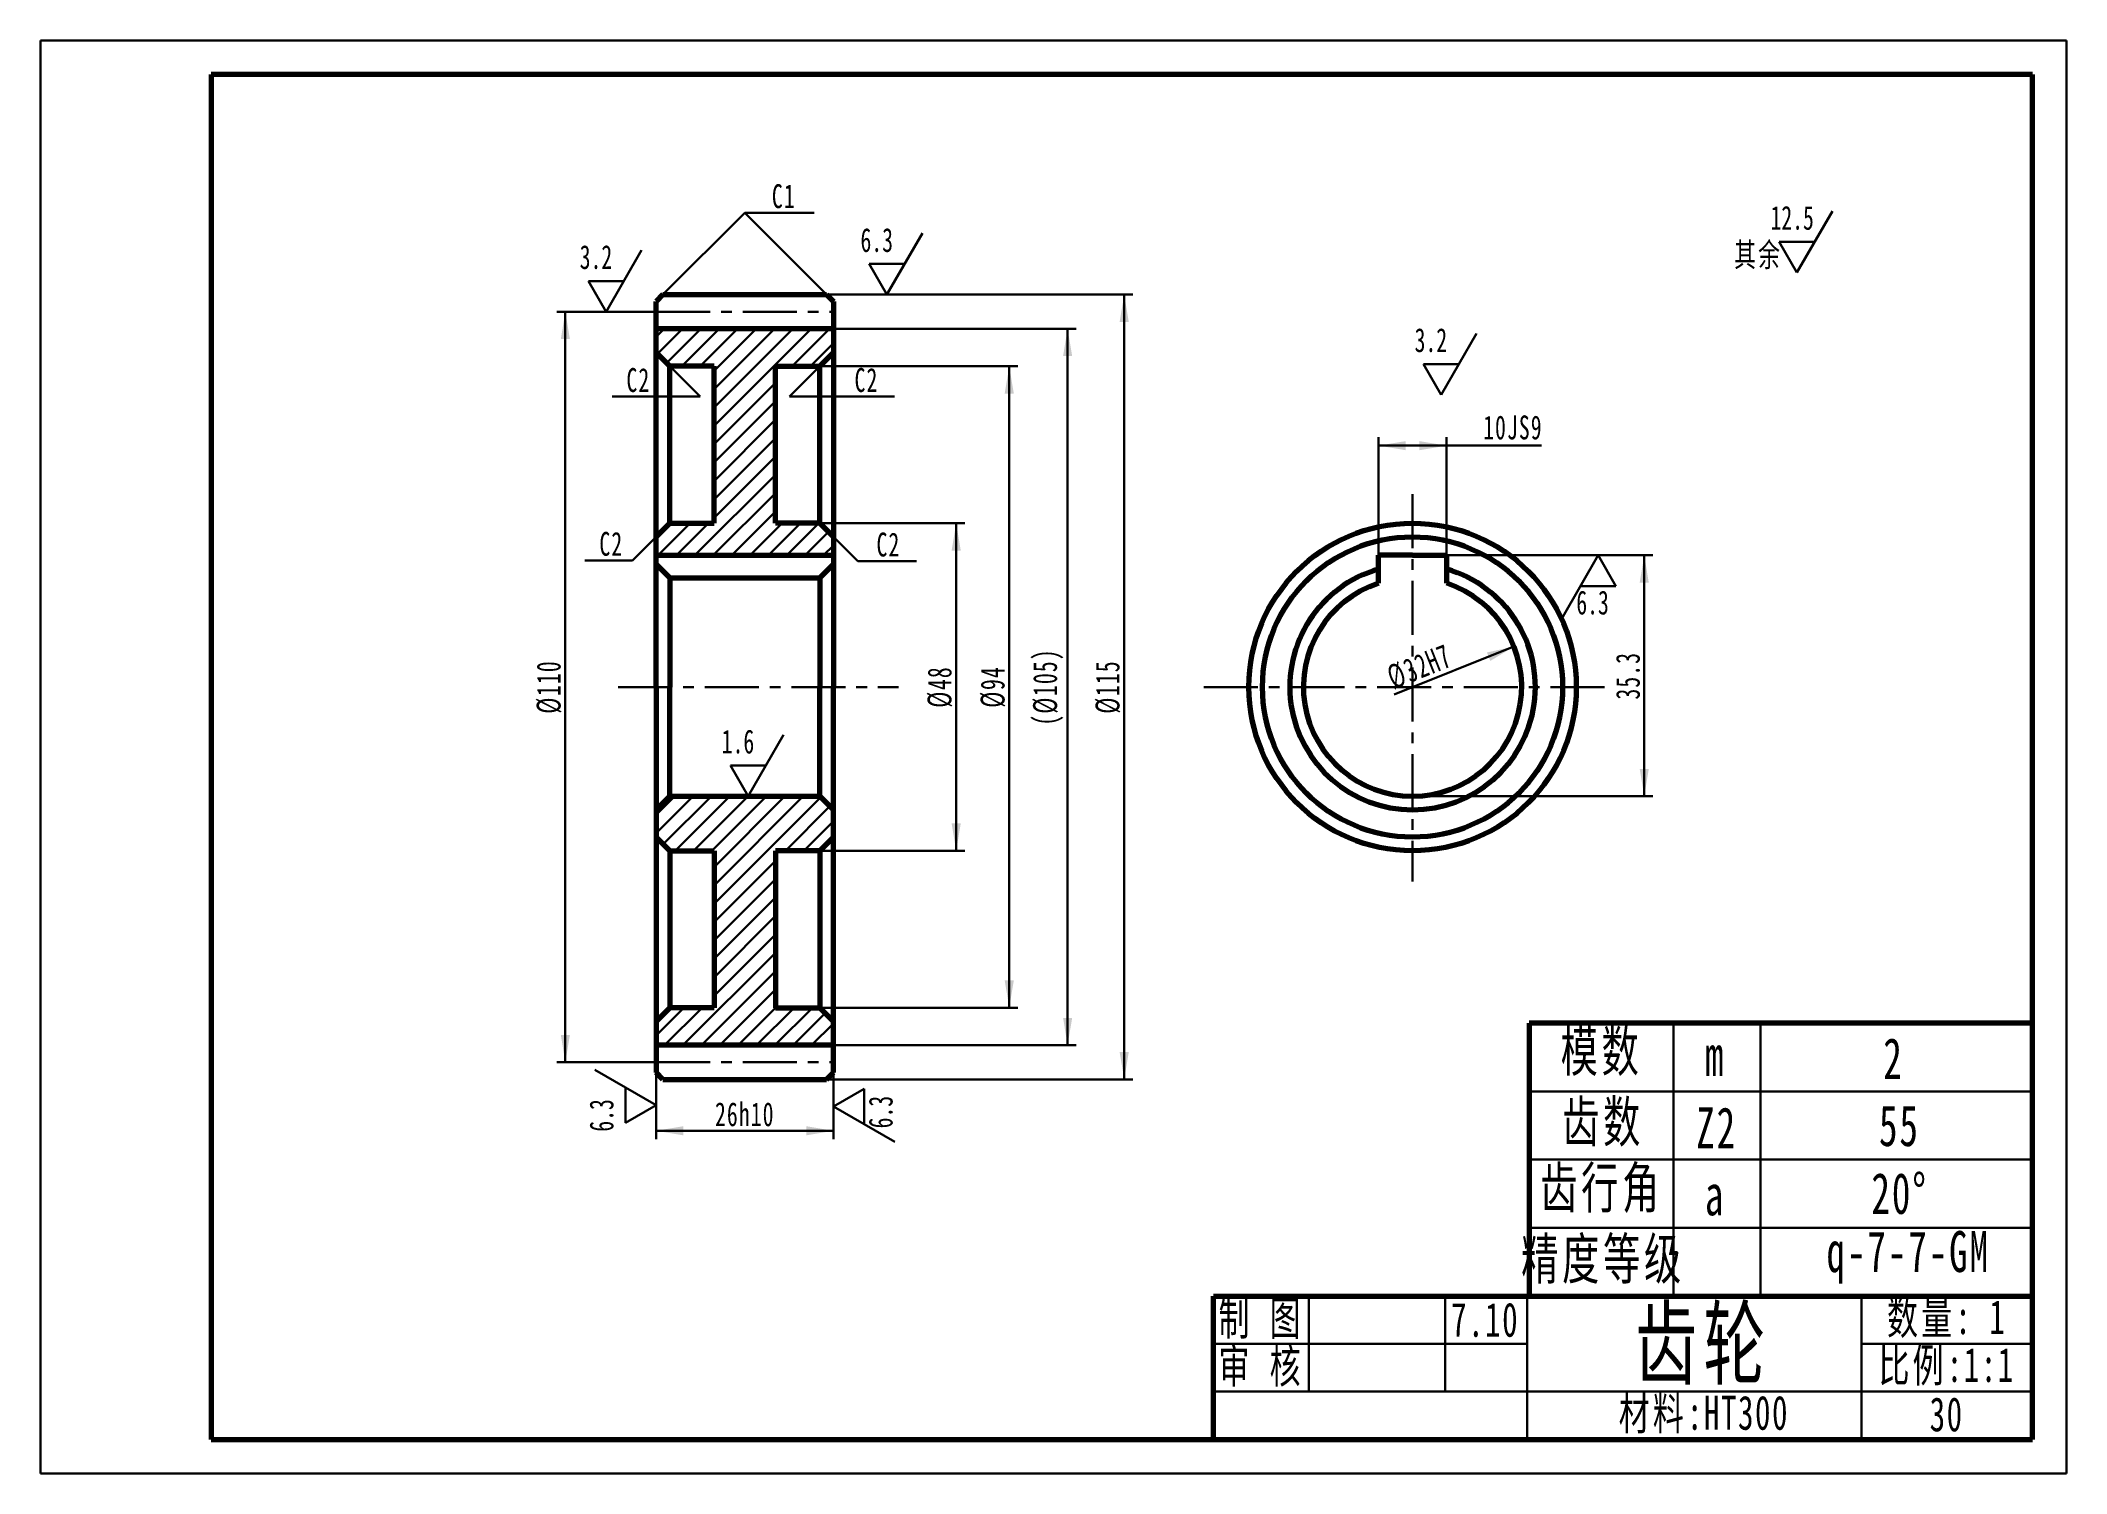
# Model space of a CAD drawing. Header units: millimetres. Extents: x -50 to 247, y 146 to 356.
import ezdxf

# ---------------------------------------------------------------- set-up
doc = ezdxf.new("R2010")
doc.units = ezdxf.units.MM
doc.header["$LTSCALE"] = 0.125
doc.linetypes.add('CENTERX2', pattern=[101.599999, 63.5, -12.7, 12.7, -12.7])
for name, color, linetype, lineweight in [('文字', 6, 'Continuous', 30), ('标注线', 3, 'Continuous', 30), ('点划线', 3, 'CENTERX2', 30), ('粗实线', 7, 'Continuous', 70), ('细实线', 2, 'Continuous', 30)]:
    doc.layers.add(name, color=color, linetype=linetype, lineweight=lineweight)
doc.styles.add('标准', font='', dxfattribs={"width": 0.667})
doc.styles.get('标准').set_extended_font_data('宋体')
doc.dimstyles.new('ISO-25', dxfattribs={"dimtxt": 3.5, "dimasz": 4, "dimexe": 1.25, "dimexo": 0, "dimtad": 1, "dimdsep": 46, "dimtxsty": '标准', "dimcen": 2.5, "dimdle": 8, "dimadec": 0, "dimazin": 0, "dimtfac": 1, "dimtmove": 0, "dimatfit": 3, "dimfxl": 1, "dimarcsym": 0})

# ---------------------------------------------------------------- blocks, each defined once
blk = doc.blocks.new('*X3')
at = {"layer": '标注线'}
for p, q in [((64.42, 308.2), (59.98, 303.76)), ((59.98, 303.76), (68.89, 303.76)), ((68.89, 303.76), (75.35, 303.76))]:
    blk.add_line(p, q, dxfattribs=at)
blk = doc.blocks.new('*X4')
at = {"layer": '标注线'}
for p, q in [((42.42, 308.2), (46.86, 303.76)), ((40.42, 303.76), (33.96, 303.76)), ((46.86, 303.76), (40.42, 303.76))]:
    blk.add_line(p, q, dxfattribs=at)
blk = doc.blocks.new('*X5')
at = {"layer": '标注线'}
for p, q in [((66.42, 283.2), (69.97, 279.64)), ((69.97, 279.64), (72.11, 279.64)), ((72.11, 279.64), (78.57, 279.64))]:
    blk.add_line(p, q, dxfattribs=at)
blk = doc.blocks.new('*X6')
at = {"layer": '标注线'}
for p, q in [((40.42, 283.2), (36.97, 279.75)), ((36.45, 279.75), (29.99, 279.75)), ((36.97, 279.75), (36.45, 279.75))]:
    blk.add_line(p, q, dxfattribs=at)
blk = doc.blocks.new('*X7')
at = {"layer": '标注线', "color": 0, "linetype": 'Continuous'}
for p, q in [((41.42, 318.7), (53.42, 330.7)), ((53.42, 330.7), (56.76, 330.7)), ((56.76, 330.7), (63.6, 330.7))]:
    blk.add_line(p, q, dxfattribs=at)
at = {"layer": '标注线', "color": 0}
blk.add_line((63.6, 330.7), (63.6, 330.7), dxfattribs=at)
blk = doc.blocks.new('*X8')
at = {"layer": '标注线', "linetype": 'Continuous'}
for points in [[(84.41, 285.2), (85.08, 281.2), (83.74, 281.2)], [(84.41, 237.2), (85.08, 241.2), (83.74, 241.2)]]:
    blk.add_hatch(color=0, dxfattribs=at).paths.add_polyline_path(points, flags=0)
at = {"layer": '标注线', "color": 0, "linetype": 'Continuous'}
for p, q in [((64.28, 285.2), (85.66, 285.2)), ((84.41, 285.2), (84.41, 237.2)), ((64.42, 237.2), (85.66, 237.2))]:
    blk.add_line(p, q, dxfattribs=at)
at = {"layer": '标注线', "color": 0, "insert": (82.04, 261.2), "char_height": 3.5, "width": 10.028, "attachment_point": 5, "rotation": 90, "line_spacing_factor": 1.15057, "style": '标准'}
blk.add_mtext('\\T1.1;%%C48', dxfattribs=at)
blk = doc.blocks.new('_NONE')
blk = doc.blocks.new('*X10')
at = {"layer": '标注线', "linetype": 'Continuous'}
for points in [[(92.19, 308.2), (92.86, 304.2), (91.52, 304.2)], [(92.19, 214.2), (92.86, 218.2), (91.52, 218.2)]]:
    blk.add_hatch(color=0, dxfattribs=at).paths.add_polyline_path(points, flags=0)
at = {"layer": '标注线', "color": 0, "linetype": 'Continuous'}
for p, q in [((64.42, 308.2), (93.44, 308.2)), ((92.19, 308.2), (92.19, 214.2)), ((64.42, 214.2), (93.44, 214.2))]:
    blk.add_line(p, q, dxfattribs=at)
at = {"layer": '标注线', "color": 0, "insert": (89.82, 261.2), "char_height": 3.5, "width": 10.1836, "attachment_point": 5, "rotation": 90, "line_spacing_factor": 1.15057, "style": '标准'}
blk.add_mtext('\\T1.1;%%C94', dxfattribs=at)
blk = doc.blocks.new('*X11')
at = {"layer": '标注线', "linetype": 'Continuous'}
for points in [[(100.74, 313.7), (101.41, 309.7), (100.08, 309.7)], [(100.74, 208.7), (101.41, 212.7), (100.08, 212.7)]]:
    blk.add_hatch(color=0, dxfattribs=at).paths.add_polyline_path(points, flags=0)
at = {"layer": '标注线', "color": 0, "linetype": 'Continuous'}
for p, q in [((66.42, 313.7), (101.99, 313.7)), ((100.74, 313.7), (100.74, 208.7)), ((66.42, 208.7), (101.99, 208.7))]:
    blk.add_line(p, q, dxfattribs=at)
at = {"layer": '标注线', "color": 0, "insert": (97.9, 261.2), "char_height": 3.5, "width": 18.676, "attachment_point": 5, "rotation": 90, "line_spacing_factor": 1.15057, "style": '标准'}
blk.add_mtext('\\T1.1;(%%C105)', dxfattribs=at)
blk = doc.blocks.new('*X12')
at = {"layer": '标注线', "linetype": 'Continuous'}
for points in [[(109.04, 318.7), (108.37, 314.7), (109.71, 314.7)], [(109.04, 203.7), (108.37, 207.7), (109.71, 207.7)]]:
    blk.add_hatch(color=0, dxfattribs=at).paths.add_polyline_path(points, flags=0)
at = {"layer": '标注线', "color": 0, "linetype": 'Continuous'}
for p, q in [((65.42, 318.7), (110.29, 318.7)), ((109.04, 203.7), (109.04, 318.7)), ((65.42, 203.7), (110.29, 203.7))]:
    blk.add_line(p, q, dxfattribs=at)
at = {"layer": '标注线', "color": 0, "insert": (106.67, 261.2), "char_height": 3.5, "width": 13.6542, "attachment_point": 5, "rotation": 90, "line_spacing_factor": 1.15057, "style": '标准'}
blk.add_mtext('\\T1.1;%%C115', dxfattribs=at)
blk = doc.blocks.new('*X13')
at = {"layer": '标注线', "linetype": 'Continuous'}
for points in [[(27.11, 316.2), (27.78, 312.2), (26.45, 312.2)], [(27.11, 206.2), (27.78, 210.2), (26.45, 210.2)]]:
    blk.add_hatch(color=0, dxfattribs=at).paths.add_polyline_path(points, flags=0)
at = {"layer": '标注线', "color": 0, "linetype": 'Continuous'}
for p, q in [((40.42, 316.2), (25.86, 316.2)), ((27.11, 316.2), (27.11, 206.2)), ((40.42, 206.2), (25.86, 206.2))]:
    blk.add_line(p, q, dxfattribs=at)
at = {"layer": '标注线', "color": 0, "insert": (24.74, 261.2), "char_height": 3.5, "width": 13.732, "attachment_point": 5, "rotation": 90, "line_spacing_factor": 1.15057, "style": '标准'}
blk.add_mtext('\\T1.1;%%C110', dxfattribs=at)
blk = doc.blocks.new('*X14')
at = {"layer": '标注线', "linetype": 'Continuous'}
for points in [[(40.42, 196.16), (44.42, 195.49), (44.42, 196.83)], [(66.42, 196.16), (62.42, 195.49), (62.42, 196.83)]]:
    blk.add_hatch(color=0, dxfattribs=at).paths.add_polyline_path(points, flags=0)
at = {"layer": '标注线', "color": 0, "linetype": 'Continuous'}
for p, q in [((40.42, 204.7), (40.42, 194.91)), ((66.42, 204.7), (66.42, 194.91)), ((66.42, 196.16), (40.42, 196.16))]:
    blk.add_line(p, q, dxfattribs=at)
at = {"layer": '标注线', "color": 0, "insert": (53.42, 198.56), "char_height": 3.5, "width": 17.2545, "attachment_point": 5, "line_spacing_factor": 1.15057, "style": '标准'}
blk.add_mtext('\\T1.1;26h10', dxfattribs=at)
blk = doc.blocks.new('*X15')
at = {"layer": '标注线', "linetype": 'Continuous'}
blk.add_hatch(color=0, dxfattribs=at).paths.add_polyline_path([(166.17, 267.12), (162.71, 265.02), (162.21, 266.26)], flags=0)
at = {"layer": '标注线', "color": 0, "linetype": 'Continuous'}
blk.add_line((166.17, 267.12), (148.61, 260.12), dxfattribs=at)
at = {"layer": '标注线', "color": 0, "insert": (152.34, 264.16), "char_height": 3.5, "width": 17.3324, "attachment_point": 5, "rotation": 21.7425, "line_spacing_factor": 1.15057, "style": '标准'}
blk.add_mtext('\\T1.1;%%C32H7', dxfattribs=at)
blk = doc.blocks.new('*X16')
at = {"layer": '标注线', "linetype": 'Continuous'}
for points in [[(146.31, 296.57), (150.31, 297.23), (150.31, 295.9)], [(156.31, 296.57), (152.31, 297.23), (152.31, 295.9)]]:
    blk.add_hatch(color=0, dxfattribs=at).paths.add_polyline_path(points, flags=0)
at = {"layer": '标注线', "color": 0, "linetype": 'Continuous'}
for p, q in [((146.31, 280.5), (146.31, 297.82)), ((156.31, 280.5), (156.31, 297.82)), ((146.31, 296.57), (170.22, 296.57))]:
    blk.add_line(p, q, dxfattribs=at)
at = {"layer": '标注线', "color": 0, "insert": (166.02, 299.21), "char_height": 3.5, "width": 16.8136, "attachment_point": 5, "line_spacing_factor": 1.15057, "style": '标准'}
blk.add_mtext('\\T1.1;10JS9', dxfattribs=at)
blk = doc.blocks.new('*X17')
at = {"layer": '标注线', "linetype": 'Continuous'}
for points in [[(185.28, 280.5), (185.94, 276.5), (184.61, 276.5)], [(185.28, 245.2), (185.94, 249.2), (184.61, 249.2)]]:
    blk.add_hatch(color=0, dxfattribs=at).paths.add_polyline_path(points, flags=0)
at = {"layer": '标注线', "color": 0, "linetype": 'Continuous'}
for p, q in [((156.31, 280.5), (186.53, 280.5)), ((185.28, 280.5), (185.28, 245.2)), ((151.31, 245.2), (186.53, 245.2))]:
    blk.add_line(p, q, dxfattribs=at)
at = {"layer": '标注线', "color": 0, "insert": (182.9, 262.85), "char_height": 3.5, "width": 13.4727, "attachment_point": 5, "rotation": 90, "line_spacing_factor": 1.15057, "style": '标准'}
blk.add_mtext('\\T1.1;35.3', dxfattribs=at)
blk = doc.blocks.new('新块3')
at = {"layer": '标注线'}
for p, q in [((0, 0), (5.2, 9)), ((2.6, 4.5), (-2.6, 4.5)), ((-2.6, 4.5), (0, 0))]:
    blk.add_line(p, q, dxfattribs=at)
at = {"layer": '标注线', "style": '标准', "width": 0.667}
blk.add_attdef('CCD', (-3.88, 6.26), '', height=3.5, dxfattribs=at)
blk = doc.blocks.new('新块4')
at = {"layer": '标注线'}
for p, q in [((0, 0), (-9, 5.2)), ((-4.5, 2.6), (-4.5, -2.6)), ((-4.5, -2.6), (0, 0))]:
    blk.add_line(p, q, dxfattribs=at)
at = {"layer": '标注线', "style": '标准', "width": 0.667}
blk.add_attdef('CCD', (-6.26, -3.88), '', height=3.5, rotation=90, dxfattribs=at)
blk = doc.blocks.new('新块2')
at = {"layer": '标注线'}
for p, q in [((4.5, 2.6), (0, 0)), ((0, 0), (9, -5.2)), ((4.5, -2.6), (4.5, 2.6))]:
    blk.add_line(p, q, dxfattribs=at)
at = {"layer": '标注线', "style": '标准', "width": 0.667}
blk.add_attdef('CCD', (8.67, -3.21), '', height=3.5, rotation=90, dxfattribs=at)
blk = doc.blocks.new('新块1')
at = {"layer": '标注线'}
for p, q in [((0, 0), (-5.2, -9)), ((2.6, -4.5), (0, 0)), ((-2.6, -4.5), (2.6, -4.5))]:
    blk.add_line(p, q, dxfattribs=at)
at = {"layer": '标注线', "style": '标准', "width": 0.667}
blk.add_attdef('CCD', (-3.21, -8.67), '', height=3.5, dxfattribs=at)

msp = doc.modelspace()

# ---------------------------------------------------------------- hatches: boundary and pattern name
at = {"layer": '细实线'}
h = msp.add_hatch(dxfattribs=at)
h.set_pattern_fill('ANSI31', color=256, scale=0.6, style=0)
h.paths.add_polyline_path([(57.916, 237.197), (64.416, 237.197), (66.416, 239.197), (66.416, 243.197), (64.416, 245.197), (42.416, 245.197), (40.416, 243.197), (40.416, 239.197), (42.416, 237.197), (48.916, 237.197), (48.916, 214.197), (42.416, 214.197), (40.416, 212.197), (40.416, 208.697), (66.416, 208.697), (66.416, 212.197), (64.416, 214.197), (57.916, 214.197)], flags=0)
h.paths.add_polyline_path([(57.916, 308.197), (64.416, 308.197), (66.416, 310.197), (66.416, 313.697), (40.416, 313.697), (40.416, 310.197), (42.416, 308.197), (48.916, 308.197), (48.916, 285.197), (42.416, 285.197), (40.416, 283.197), (40.416, 280.497), (66.416, 280.497), (66.416, 283.197), (64.416, 285.197), (57.916, 285.197)], flags=0)

# ---------------------------------------------------------------- linework, layer by layer
at = {"layer": '标注线'}
msp.add_line((53.416, 330.697), (65.416, 318.697), dxfattribs=at)
at = {"layer": '点划线'}
for p, q in [((40.416, 316.197), (66.416, 316.197)), ((151.312, 289.466), (151.312, 232.692)), ((34.842, 261.197), (75.934, 261.197)), ((120.714, 261.197), (180.687, 261.197)), ((40.416, 206.197), (66.416, 206.197))]:
    msp.add_line(p, q, dxfattribs=at)
at = {"layer": '粗实线'}
for p, q in [((242.175, 350.939), (-24.825, 350.939)), ((-24.825, 350.939), (-24.825, 150.939)), ((242.175, 150.939), (242.175, 350.939)), ((41.416, 318.697), (40.416, 317.697)), ((41.416, 318.697), (65.416, 318.697)), ((65.416, 318.697), (66.416, 317.697)), ((40.416, 261.197), (40.416, 317.697)), ((66.416, 317.697), (66.416, 261.197)), ((66.416, 313.697), (40.416, 313.697)), ((40.416, 310.197), (42.416, 308.197)), ((66.416, 310.197), (64.416, 308.197)), ((42.416, 285.197), (42.416, 308.197)), ((48.916, 308.197), (42.416, 308.197)), ((48.916, 285.197), (48.916, 308.197)), ((57.916, 285.197), (57.916, 308.197)), ((57.916, 308.197), (64.416, 308.197)), ((64.416, 285.197), (64.416, 308.197)), ((42.416, 285.197), (40.416, 283.197)), ((42.416, 285.197), (48.916, 285.197)), ((64.416, 285.197), (57.916, 285.197)), ((64.416, 285.197), (66.416, 283.197)), ((40.416, 280.497), (66.416, 280.497)), ((40.416, 279.197), (42.416, 277.197)), ((66.416, 279.197), (64.416, 277.197)), ((151.312, 280.497), (146.312, 280.497)), ((146.312, 276.395), (146.312, 280.497)), ((151.312, 280.497), (156.312, 280.497)), ((156.312, 276.395), (156.312, 280.497)), ((42.416, 277.197), (64.416, 277.197)), ((42.416, 277.197), (42.416, 261.197)), ((64.416, 277.197), (64.416, 261.197)), ((40.416, 261.197), (40.416, 204.697)), ((42.416, 245.197), (42.416, 261.197)), ((64.416, 245.197), (64.416, 261.197)), ((66.416, 204.697), (66.416, 261.197)), ((40.416, 243.197), (42.416, 245.197)), ((42.416, 245.197), (64.416, 245.197)), ((66.416, 243.197), (64.416, 245.197)), ((42.416, 237.197), (40.416, 239.197)), ((64.416, 237.197), (66.416, 239.197)), ((42.416, 237.197), (42.416, 214.197)), ((42.416, 237.197), (48.916, 237.197)), ((48.916, 237.197), (48.916, 214.197)), ((57.916, 237.197), (57.916, 214.197)), ((64.416, 237.197), (57.916, 237.197)), ((64.416, 237.197), (64.416, 214.197)), ((40.416, 212.197), (42.416, 214.197)), ((48.916, 214.197), (42.416, 214.197)), ((57.916, 214.197), (64.416, 214.197)), ((66.416, 212.197), (64.416, 214.197)), ((242.108, 211.939), (168.395, 211.939)), ((168.395, 211.939), (168.395, 171.939)), ((66.416, 208.697), (40.416, 208.697)), ((41.416, 203.697), (40.416, 204.697)), ((41.416, 203.697), (65.416, 203.697)), ((65.416, 203.697), (66.416, 204.697)), ((122.108, 171.939), (242.108, 171.939)), ((122.108, 150.939), (122.108, 171.939)), ((217.108, 171.939), (242.108, 171.939)), ((217.108, 171.939), (217.108, 171.939)), ((-24.825, 150.939), (242.175, 150.939))]:
    msp.add_line(p, q, dxfattribs=at)
for radius in [24, 22]:
    msp.add_circle((151.312, 261.197), radius, dxfattribs=at)
for radius, start, end in [(18, 106.12762, 73.87238), (16, 108.20996, 71.79004)]:
    msp.add_arc((151.312, 261.197), radius, start, end, dxfattribs=at)
at = {"layer": '细实线'}
for p, q in [((247.175, 355.939), (-49.825, 355.939)), ((-49.825, 355.939), (-49.825, 145.939)), ((247.175, 145.939), (247.175, 355.939)), ((189.587, 211.939), (189.587, 171.939)), ((202.327, 211.939), (202.327, 171.939)), ((242.108, 201.939), (168.395, 201.939)), ((242.108, 191.939), (168.395, 191.939)), ((242.108, 181.939), (168.395, 181.939)), ((136.108, 171.939), (136.108, 157.939)), ((156.108, 171.939), (156.108, 157.939)), ((168.108, 171.939), (168.108, 150.939)), ((217.108, 171.939), (217.108, 150.939)), ((122.108, 164.939), (168.108, 164.939)), ((217.108, 164.939), (242.108, 164.939)), ((242.108, 157.939), (122.108, 157.939)), ((-49.825, 145.939), (247.175, 145.939))]:
    msp.add_line(p, q, dxfattribs=at)

# ---------------------------------------------------------------- block references
at = {"layer": '标注线'}
for name in ['*X7', '*X4', '*X3', '*X6', '*X5']:
    msp.add_blockref(name, (0, 0), dxfattribs=at)
for name, p, values in [('新块3', (207.667, 321.949), {'CCD': '12.5'}), ('新块3', (74.261, 318.697), {'CCD': '6.3'}), ('新块3', (33.096, 316.197), {'CCD': '3.2'}), ('新块3', (155.493, 304.027), {'CCD': '3.2'}), ('新块1', (178.53, 280.497), {'CCD': '6.3'}), ('新块3', (53.917, 245.197), {'CCD': '1.6'}), ('新块4', (40.416, 199.907), {'CCD': '6.3'}), ('新块2', (66.416, 199.723), {'CCD': '6.3'})]:
    msp.add_blockref(name, p, dxfattribs=at).add_auto_attribs(values)

# ---------------------------------------------------------------- texts
at = {"layer": '文字', "style": '标准'}
for s, insert, char_height, width, attachment_point in [('\\T1.1;模数', (179.021, 204.184), 6, 29.0026, 8), ('\\T1.1;m', (195.662, 204.184), 6, 29.0026, 8), ('\\T1.1;2', (221.813, 203.752), 6, 29.0026, 8), ('\\T1.1;齿数', (179.237, 193.82), 6, 29.0026, 8), ('\\T1.1;Z2', (195.878, 193.604), 6, 29.0026, 8), ('\\T1.1;55', (222.678, 193.82), 6, 29.0026, 8), ('\\T1.1;齿行角', (179.021, 184.104), 6, 29.0026, 8), ('\\T1.1;20%%D', (222.678, 183.888), 6, 29.0026, 8), ('\\T1.1;a', (195.662, 183.672), 6, 29.0026, 8), ('\\T1.1;精度等级', (179.237, 173.74), 6, 29.0026, 8), ('\\T1.1;q-7-7-GM', (223.974, 173.74), 6, 29.0026, 8), ('\\T1.1;制 图', (129.108, 168.439), 5, 14, 5), ('\\T1.1;7.10', (161.949, 168.439), 5, 14, 5), ('\\T1.1;齿轮', (193.931, 164.484), 10, 42.85714, 5), ('\\T1.1;数量: 1', (229.608, 168.575), 5, 25, 5), ('\\T1.1;审 核', (129.108, 161.439), 5, 14, 5), ('\\T1.1;比例:1:1', (229.608, 161.575), 5, 25, 5), ('\\T1.1;材料:HT300', (194.016, 154.575), 5, 31.75067, 5), ('\\T1.1;30', (229.608, 154.575), 5, 25, 5)]:
    msp.add_mtext(s, dxfattribs=dict(at, insert=insert, char_height=char_height, width=width, attachment_point=attachment_point))
at = {"layer": '标注线', "char_height": 3.5, "style": '标准'}
for s, insert, width, attachment_point in [('\\T1.1;C1', (57.389, 331.322), 14.5, 7), ('\\T1.1;其余', (198.471, 326.309), 10.9574, 1), ('\\T1.1;C2', (36.072, 304.381), 17.5, 7), ('\\T1.1;C2', (69.513, 304.381), 17.5, 7), ('\\T1.1;C2', (32.106, 280.371), 17.5, 7), ('\\T1.1;C2', (72.732, 280.269), 17.5, 7)]:
    msp.add_mtext(s, dxfattribs=dict(at, insert=insert, width=width, attachment_point=attachment_point))

# ---------------------------------------------------------------- dimensions: what is measured, and where the dimension line sits
at = {"layer": '标注线'}
for base, p1, p2, text, picture, middle in [((109.04, 318.697), (65.416, 203.697), (65.416, 318.697), '%%C115', '*X12', (109.04, 261.197)), ((27.112, 206.197), (40.416, 316.197), (40.416, 206.197), '%%C110', '*X13', (27.112, 261.197)), ((100.742, 208.697), (66.416, 313.697), (66.416, 208.697), '(%%C105)', '*X11', (100.742, 261.197)), ((92.192, 214.197), (64.416, 308.197), (64.416, 214.197), '%%C94', '*X10', (92.192, 261.197)), ((84.41, 237.197), (64.282, 285.197), (64.416, 237.197), '%%C48', '*X8', (84.41, 261.197))]:
    dim = msp.add_linear_dim(base=base, p1=p1, p2=p2, angle=90, text=text, dimstyle='ISO-25', override={"dimsah": 1, "dimldrblk": 'NONE', "dimtolj": 1}, dxfattribs=at)
    dim.commit()
    dim.dimension.update_dxf_attribs({"geometry": picture, "text_midpoint": middle})
for base, p1, p2, text, picture, middle in [((156.312, 296.565), (146.312, 280.497), (156.312, 280.497), '10JS9', '*X16', (165.312, 296.565)), ((40.416, 196.161), (66.416, 204.697), (40.416, 204.697), '26h10', '*X14', (53.416, 196.161))]:
    dim = msp.add_linear_dim(base=base, p1=p1, p2=p2, text=text, dimstyle='ISO-25', override={"dimsah": 1, "dimldrblk": 'NONE', "dimtolj": 1}, dxfattribs=at)
    dim.commit()
    dim.dimension.update_dxf_attribs({"geometry": picture, "text_midpoint": middle})
dim = msp.add_linear_dim(base=(185.277, 245.197), p1=(156.312, 280.497), p2=(151.312, 245.197), angle=90, dimstyle='ISO-25', override={"dimsah": 1, "dimldrblk": 'NONE', "dimtolj": 1, "dimtzin": 8}, dxfattribs=at)
dim.commit()
dim.dimension.update_dxf_attribs({"geometry": '*X17', "text_midpoint": (185.277, 262.847)})
dim = msp.add_diameter_dim_2p(p1=(136.451, 255.27), p2=(166.174, 267.124), text='%%C32H7', dimstyle='ISO-25', override={"dimpost": '%%C<>', "dimsah": 1, "dimldrblk": 'NONE', "dimtolj": 1}, dxfattribs=at)
dim.commit()
dim.dimension.update_dxf_attribs({"geometry": '*X15', "text_midpoint": (153.218, 261.957), "dimtype": 163})

doc.saveas('drawing.dxf')
